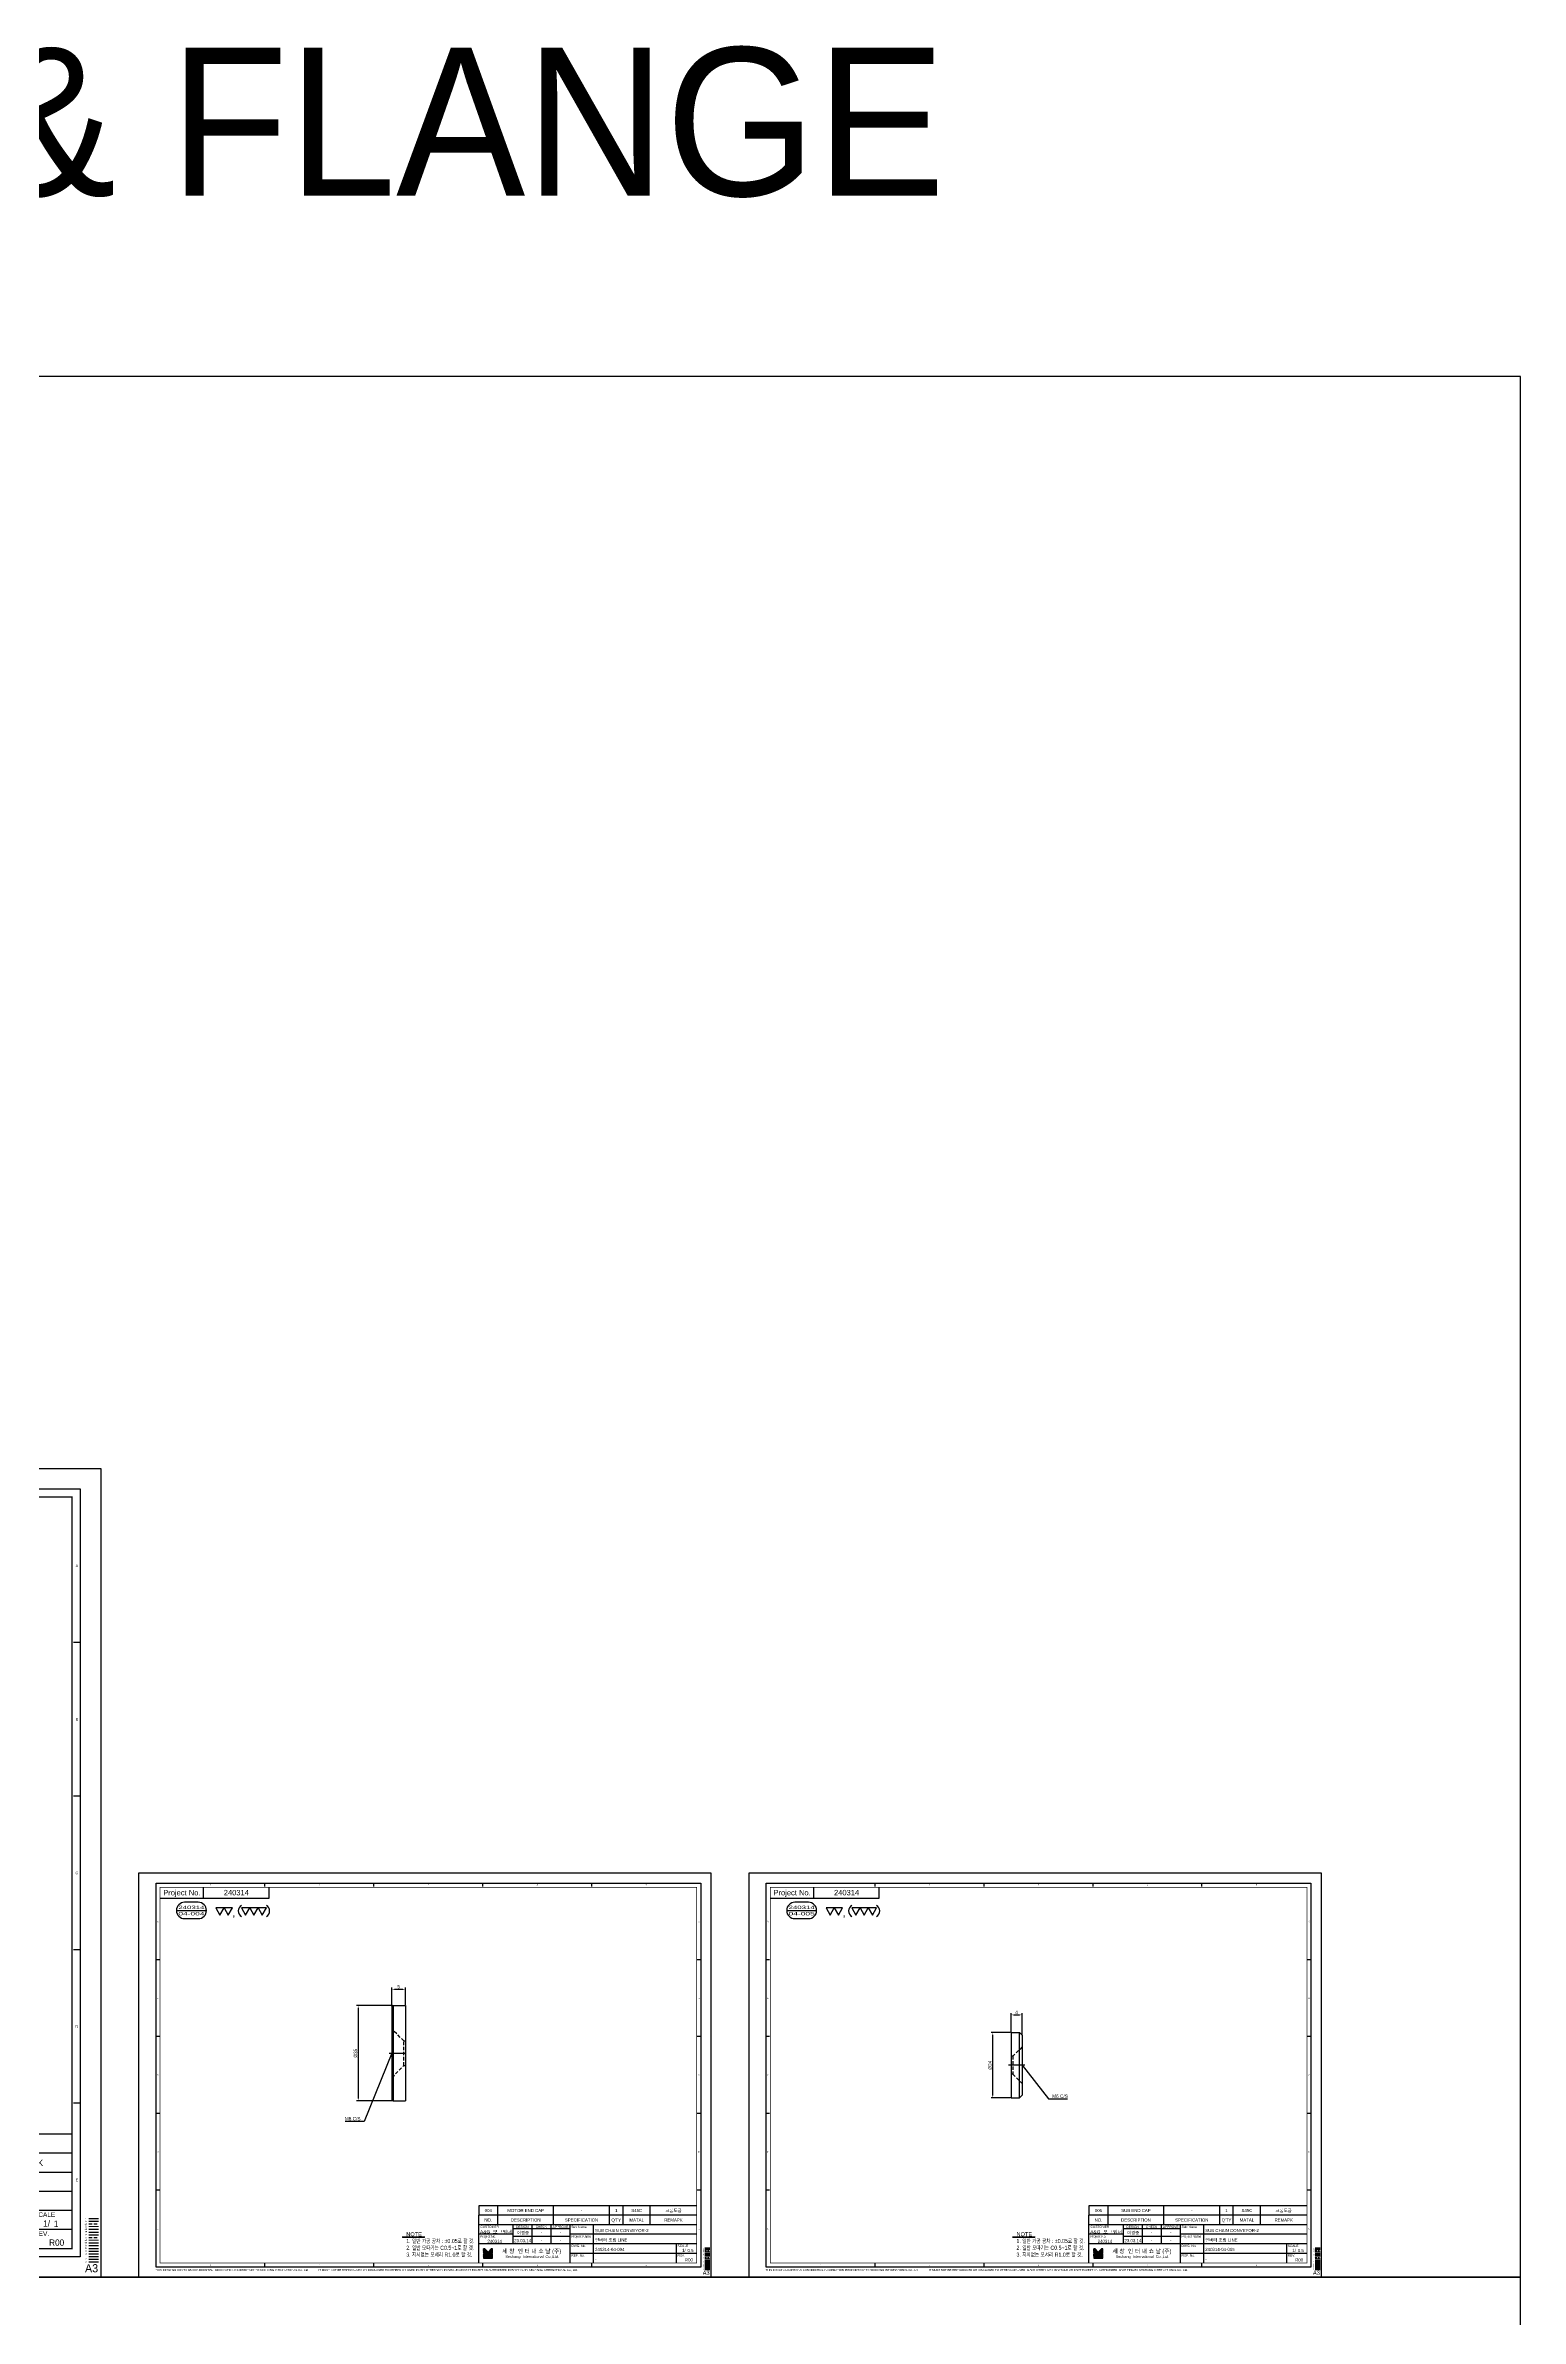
# Model space of a CAD drawing. Header units: inches. Extents: x 0 to 77285, y -118 to 40065.
# Drawn here: x 73033 to 73574, y 4671 to 5506 of the extents above; entities that cross this region are included whole.
import ezdxf
from ezdxf.enums import TextEntityAlignment as Align

# ---------------------------------------------------------------- set-up
doc = ezdxf.new("R2010")
doc.units = ezdxf.units.IN
doc.header["$LTSCALE"] = 5
doc.header["$MEASUREMENT"] = 0
for name, pattern in [('CENTER', [2, 1.25, -0.25, 0.25, -0.25]), ('HIDDEN', [0.375, 0.25, -0.125]), ('PHANTOM', [2.5, 1.25, -0.25, 0.25, -0.25, 0.25, -0.25])]:
    doc.linetypes.add(name, pattern=pattern)
for name, color, linetype in [('11', 1, 'CENTER'), ('22', 2, 'HIDDEN'), ('44', 4, 'Continuous'), ('55', 5, 'Continuous'), ('66', 6, 'PHANTOM'), ('77', 40, 'HIDDEN'), ('99', 181, 'Continuous'), ('A', 8, 'Continuous'), ('B', 123, 'Continuous'), ('D', 3, 'Continuous'), ('G', 231, 'Continuous'), ('T', 3, 'Continuous'), ('VV', 1, 'Continuous'), ('Y', 60, 'Continuous')]:
    doc.layers.add(name, color=color, linetype=linetype)
doc.layers.add('33', color=3, linetype='PHANTOM', lineweight=9)
doc.layers.add('88', color=35, linetype='Continuous', lineweight=5)
doc.styles.add('SCI', font='')
doc.styles.get('SCI').set_extended_font_data('Gulim')
doc.dimstyles.new('SCH', dxfattribs={"dimtxt": 2.5, "dimasz": 2, "dimexe": 1.25, "dimexo": 0.625, "dimtad": 1, "dimdec": 8, "dimtxsty": 'SCI', "dimcen": 2.5, "dimclrd": 4, "dimclre": 4, "dimclrt": 7, "dimadec": 8, "dimazin": 2, "dimtfac": 1, "dimtdec": 8, "dimtmove": 0, "dimatfit": 3, "dimfxl": 1, "dimarcsym": 0})

# ---------------------------------------------------------------- blocks, each defined once
blk = doc.blocks.new('A$Cb4a06094')
for p, q in [((-5, 17), (-4.5, 17.5)), ((-5, 17), (-5, -17)), ((-4.5, 17.5), (0, 17.5)), ((-4.5, 17.5), (-4.5, -17.5)), ((0, 17.5), (0, -17.5)), ((-5, -17), (-4.5, -17.5)), ((-4.5, -17.5), (0, -17.5))]:
    blk.add_line(p, q)
at = {"layer": '11'}
blk.add_line((-6, 0), (1, 0), dxfattribs=at)
at = {"layer": '22'}
for p, q in [((-0.6, 4.5), (-5, 8.9)), ((-0.6, -4.5), (-0.6, 4.5)), ((-0.6, 4.5), (0, 4.5)), ((-5, -8.9), (-0.6, -4.5)), ((-0.6, -4.5), (0, -4.5))]:
    blk.add_line(p, q, dxfattribs=at)
blk = doc.blocks.new('A$Cc9df3d17')
for p, q in [((0, 12), (0, -12)), ((0, 12), (3, 12)), ((3, 12), (4, 11)), ((3, -12), (3, 12)), ((4, 11), (4, -11)), ((0, -12), (3, -12)), ((3, -12), (4, -11))]:
    blk.add_line(p, q)
at = {"layer": '11'}
blk.add_line((5, 0), (-1, 0), dxfattribs=at)
at = {"layer": '22'}
for p, q in [((0.6, 3.3), (0, 3.3)), ((4, 6.7), (0.6, 3.3)), ((0.6, 3.3), (0.6, -3.3)), ((0.6, -3.3), (0, -3.3)), ((0.6, -3.3), (4, -6.7))]:
    blk.add_line(p, q, dxfattribs=at)
blk = doc.blocks.new('J2')
for p, q in [((0, 2.25), (-2.6, 2.25)), ((-2.6, 2.25), (-1.3, 0)), ((-1.3, 0), (0, 2.25)), ((2.6, 2.25), (0, 2.25)), ((0, 2.25), (1.3, 0)), ((1.3, 0), (2.6, 2.25))]:
    blk.add_line(p, q)
blk = doc.blocks.new('J3')
for p, q in [((-3.9, 2.25), (-2.6, 0)), ((-1.3, 2.25), (-3.9, 2.25)), ((-2.6, 0), (-1.3, 2.25)), ((-1.3, 2.25), (0, 0)), ((1.3, 2.25), (-1.3, 2.25)), ((0, 0), (1.3, 2.25)), ((1.3, 2.25), (2.6, 0)), ((3.9, 2.25), (1.3, 2.25)), ((2.6, 0), (3.9, 2.25))]:
    blk.add_line(p, q)
blk = doc.blocks.new('A$C645fd8c3')
at = {"linetype": 'Continuous'}
h = blk.add_hatch(dxfattribs=at)
h.set_pattern_fill('ANSI31', color=5, scale=0.563055, style=0)
h.set_pattern_definition([(45, (-482.600826, -378.99261), (-0.04976753, 0.04976753), [])])
h.paths.add_polyline_path([(259.73, -279.27), (259.73, -276.17), (258.74, -276.17), (256.35, -278.56), (253.96, -276.17), (252.97, -276.17), (252.97, -279.27)])
h.paths.add_polyline_path([(252.97, -279.83), (252.97, -282.93), (259.73, -282.93), (259.73, -279.83)])
at = {"color": 2}
for p, q in [((12.5, -289.5), (12.5, -7.5)), ((12.5, -7.5), (412.5, -7.5)), ((92.5, -10), (92.5, -7.5)), ((172.5, -10), (172.5, -7.5)), ((252.5, -10), (252.5, -7.5)), ((332.5, -10), (332.5, -7.5)), ((412.5, -7.5), (412.5, -289.5)), ((15, -63.9), (12.5, -63.9)), ((412.5, -63.9), (410, -63.9)), ((15, -120.3), (12.5, -120.3)), ((412.5, -120.3), (410, -120.3)), ((15, -176.7), (12.5, -176.7)), ((412.5, -176.7), (410, -176.7)), ((15, -233.1), (12.5, -233.1)), ((412.5, -233.1), (410, -233.1)), ((412.5, -289.5), (12.5, -289.5)), ((92.5, -289.5), (92.5, -287)), ((172.5, -289.5), (172.5, -287)), ((252.5, -289.5), (252.5, -287)), ((332.5, -289.5), (332.5, -287))]:
    blk.add_line(p, q, dxfattribs=at)
at = {"color": 40}
for p, q in [((47.5, -18.5), (47.5, -10.5)), ((95.5, -18.5), (95.5, -10.5))]:
    blk.add_line(p, q, dxfattribs=at)
at = {"color": 7, "linetype": 'Continuous'}
blk.add_line((27.52, -27.62), (49.52, -27.62), dxfattribs=at)
for p, q in [((409.5, -244.5), (249.5, -244.5)), ((249.5, -244.5), (249.5, -251.5)), ((249.5, -286.5), (249.5, -251.5)), ((409.5, -251.5), (249.5, -251.5)), ((409.5, -258.5), (249.5, -258.5)), ((316.5, -258.5), (316.5, -286.5)), ((316.5, -261.5), (274.5, -261.5)), ((316.5, -267), (274.5, -267)), ((415.59, -275.4), (419.2, -275.4))]:
    blk.add_line(p, q)
at = {"color": 3}
for p, q in [((263.5, -251.5), (263.5, -244.5)), ((304.5, -251.5), (304.5, -244.5)), ((345.5, -251.5), (345.5, -244.5)), ((355.5, -251.5), (355.5, -244.5)), ((375.5, -251.5), (375.5, -244.5)), ((263.5, -258.5), (263.5, -251.5)), ((274.5, -258.5), (274.5, -272.5)), ((288.5, -258.5), (288.5, -272.5)), ((302.5, -258.5), (302.5, -272.5)), ((304.5, -258.5), (304.5, -251.5)), ((333.5, -258.5), (333.5, -286.5)), ((345.5, -258.5), (345.5, -251.5)), ((355.5, -258.5), (355.5, -251.5)), ((375.5, -258.5), (375.5, -251.5)), ((274.5, -265.5), (249.5, -265.5)), ((409.58, -265.5), (316.5, -265.5)), ((409.5, -272.5), (249.5, -272.5)), ((409.58, -279.5), (316.5, -279.5))]:
    blk.add_line(p, q, dxfattribs=at)
at = {"color": 5, "linetype": 'Continuous'}
for p, q in [((252.97, -276.17), (252.97, -279.27)), ((253.96, -276.17), (252.97, -276.17)), ((259.73, -279.27), (252.97, -279.27)), ((252.97, -279.83), (252.97, -282.93)), ((259.73, -279.83), (252.97, -279.83)), ((252.97, -282.93), (259.73, -282.93)), ((253.96, -276.17), (256.35, -278.56)), ((258.74, -276.17), (256.35, -278.56)), ((259.73, -276.17), (258.74, -276.17)), ((259.73, -279.27), (259.73, -276.17)), ((259.73, -282.93), (259.73, -279.83))]:
    blk.add_line(p, q, dxfattribs=at)
at = {"color": 40, "const_width": 0.5}
blk.add_lwpolyline([(15.5, -286.5), (15.5, -10.5), (409.5, -10.5), (409.5, -286.5)], close=True, dxfattribs=at)
at = {"color": 40}
blk.add_lwpolyline([(15.5, -18.5), (95.5, -18.5)], dxfattribs=at)
blk.add_lwpolyline([(33.52, -21.62, 1), (33.52, -33.62), (43.52, -33.62, 1), (43.52, -21.62)], format="xyb", close=True)
at = {"const_width": 0.257}
blk.add_lwpolyline([(193.31, -268.04), (209.91, -268.04)], dxfattribs=at)
at = {"color": 3}
blk.add_lwpolyline([(193.31, -267.35), (209.91, -267.35)], dxfattribs=at)
for centre, start, end in [((77.61, -27.99), 120, 240), ((91.22, -27.99), 300, 60)]:
    blk.add_arc(centre, 4.69, start, end)
at = {"layer": '11'}
blk.add_line((415.59, -276.4), (419.2, -276.4), dxfattribs=at)
at = {"layer": '22'}
blk.add_line((415.59, -277.4), (419.2, -277.4), dxfattribs=at)
at = {"layer": '33'}
blk.add_line((415.59, -278.4), (419.2, -278.4), dxfattribs=at)
at = {"layer": '44'}
blk.add_line((415.59, -279.4), (419.2, -279.4), dxfattribs=at)
at = {"layer": '55'}
blk.add_line((415.59, -280.4), (419.2, -280.4), dxfattribs=at)
at = {"layer": '66'}
blk.add_line((415.59, -281.4), (419.2, -281.4), dxfattribs=at)
at = {"layer": '77'}
blk.add_line((415.59, -282.4), (419.2, -282.4), dxfattribs=at)
at = {"layer": '88'}
blk.add_line((415.59, -283.4), (419.2, -283.4), dxfattribs=at)
at = {"layer": '99'}
blk.add_line((415.59, -284.4), (419.2, -284.4), dxfattribs=at)
at = {"layer": 'A'}
blk.add_line((415.59, -285.4), (419.2, -285.4), dxfattribs=at)
at = {"layer": 'B'}
blk.add_line((415.59, -286.4), (419.2, -286.4), dxfattribs=at)
at = {"layer": 'D'}
blk.add_line((415.59, -287.4), (419.2, -287.4), dxfattribs=at)
at = {"layer": 'Defpoints', "color": 1}
blk.add_lwpolyline([(0, -297), (0, 0), (420, 0), (420, -297)], close=True, dxfattribs=at)
at = {"layer": 'G'}
blk.add_line((415.59, -288.4), (419.2, -288.4), dxfattribs=at)
at = {"layer": 'T'}
for p, q in [((394.5, -272.5), (394.5, -286.5)), ((415.59, -289.4), (419.2, -289.4))]:
    blk.add_line(p, q, dxfattribs=at)
at = {"layer": 'VV'}
blk.add_line((415.59, -291.4), (419.2, -291.4), dxfattribs=at)
at = {"layer": 'Y'}
blk.add_line((415.59, -290.4), (419.2, -290.4), dxfattribs=at)
at = {"xscale": 2.34375, "yscale": 2.34375, "zscale": 2.34375}
for name, p in [('J2', (62.5, -31.03)), ('J3', (84.42, -31.03))]:
    blk.add_blockref(name, p, dxfattribs=at)
at = {"color": 2, "style": 'SCI'}
for s, p in [('1', (52.5, -8.75)), ('2', (132.5, -8.75)), ('3', (212.5, -8.75)), ('4', (292.5, -8.75)), ('5', (372.5, -8.75)), ('A', (13.75, -35.7)), ('A', (411.25, -35.7)), ('B', (13.75, -92.1)), ('B', (411.25, -92.1)), ('C', (13.75, -148.5)), ('C', (411.25, -148.5)), ('D', (13.75, -204.9)), ('D', (411.25, -204.9)), ('E', (13.75, -261.3)), ('E', (411.25, -261.3)), ('E', (411.25, -261.3)), ('1', (52.5, -288.25)), ('2', (132.5, -288.25)), ('3', (212.5, -288.25)), ('4', (292.5, -288.25)), ('5', (372.5, -288.25))]:
    blk.add_text(s, height=1, dxfattribs=at).set_placement(p, align=Align.MIDDLE_CENTER)
at = {"style": 'SCI'}
for s, height, p in [('Project No.', 4, (31.5, -14.5)), (',', 5.86, (69.61, -29.14)), ('NO.', 2.308, (256.5, -255)), ('DESCRIPTION', 2.3077, (284, -255)), ('SPECIFICATION', 2.3077, (325, -255)), ("Q'TY", 2.308, (350.5, -255)), ('MATAL', 2.308, (365.5, -255)), ('REMAPK', 2.308, (392.5, -255)), ('DESIGN', 1.731, (281.5, -260)), ('이경중', 2.308, (282, -264.44)), ('CHECK', 1.731, (295.5, -260)), ('-', 2.31, (295.5, -264.25)), ('APPROVE', 1.731, (309.5, -260)), ('-', 2.31, (309.5, -264.25)), ('0', 0.6, (414.6, -275.37)), ('세 창  인 터 내 쇼 날 (주)', 3.0296, (288.44, -277.82)), ('Sechang  International  Co.,Ltd.', 2.0198, (288.72, -281.87))]:
    blk.add_text(s, height=height, dxfattribs=at).set_placement(p, align=Align.MIDDLE_CENTER)
for s, height, p in [('Project No.', 1.7308, (250.5, -267)), ('CUSTOMER', 1.731, (250.65, -260)), ('Sub Name', 1.731, (317.5, -260)), ('Project Name', 1.7308, (317.5, -267)), ('DWG. No.', 1.731, (317.5, -274)), ('SCALE', 1.731, (395.5, -274)), ('REF. No.', 1.731, (317.5, -281)), ('REV.', 1.731, (395.5, -281))]:
    blk.add_text(s, height=height, dxfattribs=at).set_placement(p, align=Align.MIDDLE_LEFT)
at = {"color": 40, "style": 'SCI'}
for s, height, p in [('-', 2.31, (295.5, -269.75)), ('-', 2.31, (309.5, -269.75)), ('1/', 2.308, (400.15, -277.29))]:
    blk.add_text(s, height=height, dxfattribs=at).set_placement(p, align=Align.MIDDLE_CENTER)
at = {"color": 3, "linetype": 'Continuous', "style": 'SCI'}
for s, p in [('THIS DRAWING CONTAINS CONFIDENTIAL INFORMATION PROPRIETARY TO SECHANG INTERNATIONAL Co., Ltd  ', (12.11, -292.46)), ('IT MUST NOT BE REPRODUCED OR DISCLOSED TO OTHERS OR USED IN ANY OTHER WAY IN WHOLE OR PART EXCEPT AN AUTHORIZED IN WRITING BY SECHANG INTERNATIONAL Co., Ltd.', (131.88, -292.43))]:
    blk.add_text(s, height=1.5, dxfattribs=at).set_placement(p)
at = {"color": 2, "style": 'SCI'}
blk.add_text('A3', height=3, dxfattribs=at).set_placement((419.05, -296.11), align=Align.BOTTOM_RIGHT)
at = {"color": 40, "insert": (196.28, -263.89), "char_height": 3, "attachment_point": 1, "style": 'SCI'}
blk.add_mtext_dynamic_manual_height_columns('NOTE{\\W0.8;\\P1. 일반 가공 공차 : %%P0.05로 할 것.\\P2. 일반 모따기는 C0.5~1로 할 것.\\P3. 지시없는 모서리 R1.0로 할 것.}', width=205.982, gutter_width=1.29, heights=[0], dxfattribs=at)
at = {"layer": '11', "style": 'SCI'}
blk.add_text('11', height=0.6, dxfattribs=at).set_placement((414.6, -276.37), align=Align.MIDDLE_CENTER)
at = {"layer": '22', "style": 'SCI'}
blk.add_text('22', height=0.6, dxfattribs=at).set_placement((414.6, -277.37), align=Align.MIDDLE_CENTER)
at = {"layer": '33', "style": 'SCI'}
blk.add_text('33', height=0.6, dxfattribs=at).set_placement((414.6, -278.37), align=Align.MIDDLE_CENTER)
at = {"layer": '44', "style": 'SCI'}
blk.add_text('44', height=0.6, dxfattribs=at).set_placement((414.6, -279.37), align=Align.MIDDLE_CENTER)
at = {"layer": '55', "style": 'SCI'}
blk.add_text('55', height=0.6, dxfattribs=at).set_placement((414.6, -280.37), align=Align.MIDDLE_CENTER)
at = {"layer": '66', "style": 'SCI'}
blk.add_text('66', height=0.6, dxfattribs=at).set_placement((414.6, -281.37), align=Align.MIDDLE_CENTER)
at = {"layer": '77', "style": 'SCI'}
blk.add_text('77', height=0.6, dxfattribs=at).set_placement((414.6, -282.37), align=Align.MIDDLE_CENTER)
at = {"layer": '88', "style": 'SCI'}
blk.add_text('88', height=0.6, dxfattribs=at).set_placement((414.6, -283.37), align=Align.MIDDLE_CENTER)
at = {"layer": '99', "style": 'SCI'}
blk.add_text('99', height=0.6, dxfattribs=at).set_placement((414.6, -284.37), align=Align.MIDDLE_CENTER)
at = {"layer": 'A', "style": 'SCI'}
blk.add_text('A', height=0.6, dxfattribs=at).set_placement((414.6, -285.37), align=Align.MIDDLE_CENTER)
at = {"layer": 'B', "style": 'SCI'}
blk.add_text('B', height=0.6, dxfattribs=at).set_placement((414.6, -286.37), align=Align.MIDDLE_CENTER)
at = {"layer": 'D', "style": 'SCI'}
blk.add_text('D', height=0.6, dxfattribs=at).set_placement((414.6, -287.37), align=Align.MIDDLE_CENTER)
at = {"layer": 'G', "style": 'SCI'}
blk.add_text('G', height=0.6, dxfattribs=at).set_placement((414.6, -288.37), align=Align.MIDDLE_CENTER)
at = {"layer": 'T', "style": 'SCI'}
blk.add_text('T', height=0.6, dxfattribs=at).set_placement((414.6, -289.37), align=Align.MIDDLE_CENTER)
at = {"layer": 'VV', "style": 'SCI'}
blk.add_text('V', height=0.6, dxfattribs=at).set_placement((414.6, -291.37), align=Align.MIDDLE_CENTER)
at = {"layer": 'Y', "style": 'SCI'}
blk.add_text('Y', height=0.6, dxfattribs=at).set_placement((414.6, -290.37), align=Align.MIDDLE_CENTER)
blk = doc.blocks.new('*D1388')
at = {"color": 4, "lineweight": -2, "transparency": 16777216}
for p, q in [((73160.19, 4785.93), (73146.99, 4785.93)), ((73147.62, 4784.93), (73147.62, 4751.93)), ((73160.19, 4750.93), (73146.99, 4750.93))]:
    blk.add_line(p, q, dxfattribs=at)
at = {"color": 4, "transparency": 16777216}
for points in [[(73147.45, 4784.93), (73147.78, 4784.93), (73147.62, 4785.93)], [(73147.45, 4751.93), (73147.78, 4751.93), (73147.62, 4750.93)]]:
    blk.add_solid(points, dxfattribs=at)
at = {"layer": 'Defpoints', "color": 0, "transparency": 16777216}
for p in [(73160.5, 4785.93), (73147.62, 4750.93), (73160.5, 4750.93)]:
    blk.add_point(p, dxfattribs=at)
at = {"color": 7, "transparency": 16777216, "insert": (73146.63, 4768.43), "char_height": 1.25, "attachment_point": 5, "rotation": 90, "style": 'SCI'}
blk.add_mtext('%%C35', dxfattribs=at)
blk = doc.blocks.new('*D1379')
at = {"color": 4, "lineweight": -2, "transparency": 16777216}
for p, q in [((73160, 4785.74), (73160, 4792.55)), ((73165, 4786.24), (73165, 4792.55)), ((73161, 4791.93), (73164, 4791.93))]:
    blk.add_line(p, q, dxfattribs=at)
at = {"color": 4, "transparency": 16777216}
for points in [[(73161, 4792.09), (73161, 4791.76), (73160, 4791.93)], [(73164, 4792.09), (73164, 4791.76), (73165, 4791.93)]]:
    blk.add_solid(points, dxfattribs=at)
at = {"layer": 'Defpoints', "color": 0, "transparency": 16777216}
for p in [(73160, 4785.43), (73165, 4791.93), (73165, 4785.93)]:
    blk.add_point(p, dxfattribs=at)
at = {"color": 7, "transparency": 16777216, "insert": (73162.5, 4792.88), "char_height": 1.25, "attachment_point": 5, "style": 'SCI'}
blk.add_mtext('5', dxfattribs=at)
blk = doc.blocks.new('*D1380')
at = {"color": 4, "lineweight": -2, "transparency": 16777216}
for p, q in [((73387.07, 4776.03), (73379.99, 4776.03)), ((73380.62, 4753.03), (73380.62, 4775.03)), ((73387.07, 4752.03), (73379.99, 4752.03))]:
    blk.add_line(p, q, dxfattribs=at)
at = {"color": 4, "transparency": 16777216}
for points in [[(73380.45, 4775.03), (73380.79, 4775.03), (73380.62, 4776.03)], [(73380.45, 4753.03), (73380.79, 4753.03), (73380.62, 4752.03)]]:
    blk.add_solid(points, dxfattribs=at)
at = {"layer": 'Defpoints', "color": 0, "transparency": 16777216}
for p in [(73380.62, 4776.03), (73387.38, 4776.03), (73387.38, 4752.03)]:
    blk.add_point(p, dxfattribs=at)
at = {"color": 7, "transparency": 16777216, "insert": (73379.63, 4764.03), "char_height": 1.25, "attachment_point": 5, "rotation": 90, "style": 'SCI'}
blk.add_mtext('%%C24', dxfattribs=at)
blk = doc.blocks.new('*D1381')
at = {"color": 4, "lineweight": -2, "transparency": 16777216}
for p, q in [((73387.38, 4776.34), (73387.38, 4783.14)), ((73388.38, 4782.51), (73390.38, 4782.51)), ((73391.38, 4775.34), (73391.38, 4783.14))]:
    blk.add_line(p, q, dxfattribs=at)
at = {"color": 4, "transparency": 16777216}
for points in [[(73388.38, 4782.68), (73388.38, 4782.34), (73387.38, 4782.51)], [(73390.38, 4782.68), (73390.38, 4782.34), (73391.38, 4782.51)]]:
    blk.add_solid(points, dxfattribs=at)
at = {"layer": 'Defpoints', "color": 0, "transparency": 16777216}
for p in [(73387.38, 4776.03), (73391.38, 4782.51), (73391.38, 4775.03)]:
    blk.add_point(p, dxfattribs=at)
at = {"color": 7, "transparency": 16777216, "insert": (73389.38, 4783.47), "char_height": 1.25, "attachment_point": 5, "style": 'SCI'}
blk.add_mtext('4', dxfattribs=at)

msp = doc.modelspace()

# ---------------------------------------------------------------- linework, layer by layer
for points in [[(71277.07583024, 4686.16601062), (73574.39282526, 4686.16601062), (73574.39282526, 5384.30698566), (71277.07583024, 5384.30698566)], [(71277.07583024, 3988.02503557), (73574.39282526, 3988.02503557), (73574.39282526, 4686.16601062), (71277.07583024, 4686.16601062)]]:
    msp.add_lwpolyline(points, close=True)
at = {"layer": 'Defpoints'}
for p, q in [((73053.06003237, 4686.16601062), (73067.12253237, 4686.16601062)), ((73277.12253237, 4686.16601062), (73291.18503237, 4686.16601062)), ((73501.18503237, 4686.16601062), (73515.24753237, 4686.16601062))]:
    msp.add_line(p, q, dxfattribs=at)

# ---------------------------------------------------------------- block references
at = {"color": 3}
msp.add_blockref('A$C645fd8c3', (72633.06003237, 4983.16601062), dxfattribs=at)
at = {"color": 3, "xscale": 0.5, "yscale": 0.5, "zscale": 0.5}
for p in [(73067.12253237, 4834.66601062), (73291.18503237, 4834.66601062)]:
    msp.add_blockref('A$C645fd8c3', p, dxfattribs=at)
for name, p in [('A$Cb4a06094', (73165.00184512, 4768.4267183)), ('A$Cc9df3d17', (73387.38014874, 4764.03100883))]:
    msp.add_blockref(name, p)

# ---------------------------------------------------------------- texts
at = {"style": 'SCI'}
msp.add_text('240314-A02: SUB CHAIN CONVEYOR - SHAFT & FLANGE', height=54.4150946157, dxfattribs=at).set_placement((71452.57250613, 5477.82163714), align=Align.MIDDLE_LEFT)
for s, height, p in [('240314', 2, (73102.87253237, 4827.41601062)), ('240314', 2, (73326.93503237, 4827.41601062)), ('004', 1.153846154, (73195.37253237, 4710.66601062)), ('MOTOR END CAP', 1.1538461538, (73209.12253237, 4710.66601475)), ('-', 1.15384615, (73229.62253237, 4710.66601062)), ('1', 1.15384615, (73242.37253237, 4710.66601062)), ('S45C', 1.153846154, (73249.87253237, 4710.66601062)), ('크롬도금', 1.153846154, (73263.37253237, 4710.66601062)), ('005', 1.153846154, (73419.43503237, 4710.66601062)), ('SUB END CAP', 1.1538461538, (73433.18503237, 4710.66601475)), ('-', 1.15384615, (73453.68503237, 4710.66601062)), ('1', 1.15384615, (73466.43503237, 4710.66601062)), ('S45C', 1.153846154, (73473.93503237, 4710.66601062)), ('크롬도금', 1.153846154, (73487.43503237, 4710.66601062))]:
    msp.add_text(s, height=height, dxfattribs=at).set_placement(p, align=Align.MIDDLE_CENTER)
for s, width, p, p2 in [('04-004', 1.60732, (73081.58411854, 4819.05090498), (73091.16168842, 4819.05090498)), ('240314', 1.63101, (73081.58411854, 4821.37041909), (73091.16168842, 4821.37041909)), ('04-005', 1.60732, (73305.64661854, 4819.05090498), (73315.22418842, 4819.05090498)), ('240314', 1.63101, (73305.64661854, 4821.37041909), (73315.22418842, 4821.37041909))]:
    msp.add_text(s, height=1.25, dxfattribs=dict(at, width=width)).set_placement(p, p2, align=Align.FIT)
at = {"color": 40, "style": 'SCI'}
for s, height, p in [('1', 2.30769231, (73035.85063864, 4705.800626)), ('SUB CHAIN CONVEYOR-2', 1.1538461538, (73234.5703926, 4703.300626)), ('인버터 조립 LINE', 1.1538461538, (73234.5703926, 4699.83908754)), ('SUB CHAIN CONVEYOR-2', 1.1538461538, (73458.6328926, 4703.300626)), ('인버터 조립 LINE', 1.1538461538, (73458.6328926, 4699.83908754)), ('-', 1.15384615, (73234.5703926, 4692.91601062)), ('240314-04-004', 1.1538461538, (73234.5703926, 4696.37754908)), ('0.5', 1.153846154, (73268.51783551, 4695.98331831)), ('-', 1.15384615, (73458.6328926, 4692.91601062)), ('240314-04-005', 1.1538461538, (73458.6328926, 4696.37754908)), ('0.5', 1.153846154, (73492.58033551, 4695.98331831))]:
    msp.add_text(s, height=height, dxfattribs=at).set_placement(p, align=Align.MIDDLE_LEFT)
at = {"color": 40, "style": 'SCI', "width": 1.12551}
for p, p2 in [((73192.35128141, 4702.26382215), (73204.04272488, 4702.26382215)), ((73416.41378141, 4702.26382215), (73428.10522488, 4702.26382215))]:
    msp.add_text('A&G_보그워너', height=1.153846154, dxfattribs=at).set_placement(p, p2, align=Align.FIT)
at = {"color": 40, "style": 'SCI'}
for s, height, p in [('R00', 2.307692308, (73036.90618622, 4698.87754908)), ('240314', 1.153846154, (73197.72746033, 4699.34870292)), ('23.03.14', 1.153846154, (73207.99398991, 4699.60831831)), ('R00', 1.153846154, (73269.04560929, 4692.52177985)), ('240314', 1.153846154, (73421.78996033, 4699.34870292)), ('23.03.14', 1.153846154, (73432.05648991, 4699.60831831)), ('R00', 1.153846154, (73493.10810929, 4692.52177985))]:
    msp.add_text(s, height=height, dxfattribs=at).set_placement(p, align=Align.MIDDLE_CENTER)
at = {"color": 7, "char_height": 1.25, "style": 'SCI'}
for s, insert, attachment_point in [('M6 C/S', (73402.42535782, 4752.02628934), 7), ('M8 C/S', (73148.47692521, 4743.72540803), 9)]:
    msp.add_mtext(s, dxfattribs=dict(at, insert=insert, attachment_point=attachment_point))

# ---------------------------------------------------------------- dimensions: what is measured, and where the dimension line sits
for base, p1, p2, picture, middle in [((73165.00184512, 4791.92630844), (73160.00184512, 4785.4267183), (73165.00184512, 4785.9267183), '*D1379', (73162.50184512, 4792.87878846)), ((73391.38014874, 4782.51089241), (73387.38014874, 4776.03100883), (73391.38014874, 4775.03100883), '*D1381', (73389.38014874, 4783.46503688))]:
    dim = msp.add_linear_dim(base=base, p1=p1, p2=p2, dimstyle='SCH', override={"dimscale": 0.5, "dimdec": 1, "dimtdec": 1})
    dim.commit()
    dim.dimension.update_dxf_attribs({"geometry": picture, "text_midpoint": middle})
for base, p1, p2, picture, middle in [((73147.61739056, 4750.9267183), (73160.50184512, 4785.9267183), (73160.50184512, 4750.9267183), '*D1388', (73146.63245381, 4768.4267183)), ((73380.61838094, 4776.03100883), (73387.38014874, 4752.03100883), (73387.38014874, 4776.03100883), '*D1380', (73379.63261197, 4764.03100883))]:
    dim = msp.add_linear_dim(base=base, p1=p1, p2=p2, angle=90, text='%%C<>', dimstyle='SCH', override={"dimscale": 0.5, "dimdec": 1, "dimtdec": 1})
    dim.commit()
    dim.dimension.update_dxf_attribs({"geometry": picture, "text_midpoint": middle})

# ---------------------------------------------------------------- leaders
at = {"annotation_type": 0, "has_hookline": 1, "text_width": 5.68408788}
for points, hookline_direction in [([(73160.00184512, 4768.4267183), (73149.78942521, 4743.41290803), (73148.78942521, 4743.41290803)], 1), ([(73391.38014874, 4764.03100883), (73401.11285782, 4751.71378934), (73402.11285782, 4751.71378934)], 0)]:
    msp.add_leader(points, dimstyle='SCH', override={"dimscale": 0.5, "dimgap": 0.625, "dimtad": 1, "dimdec": 1, "dimtdec": 1}, dxfattribs=dict(at, hookline_direction=hookline_direction))

doc.saveas('drawing.dxf')
